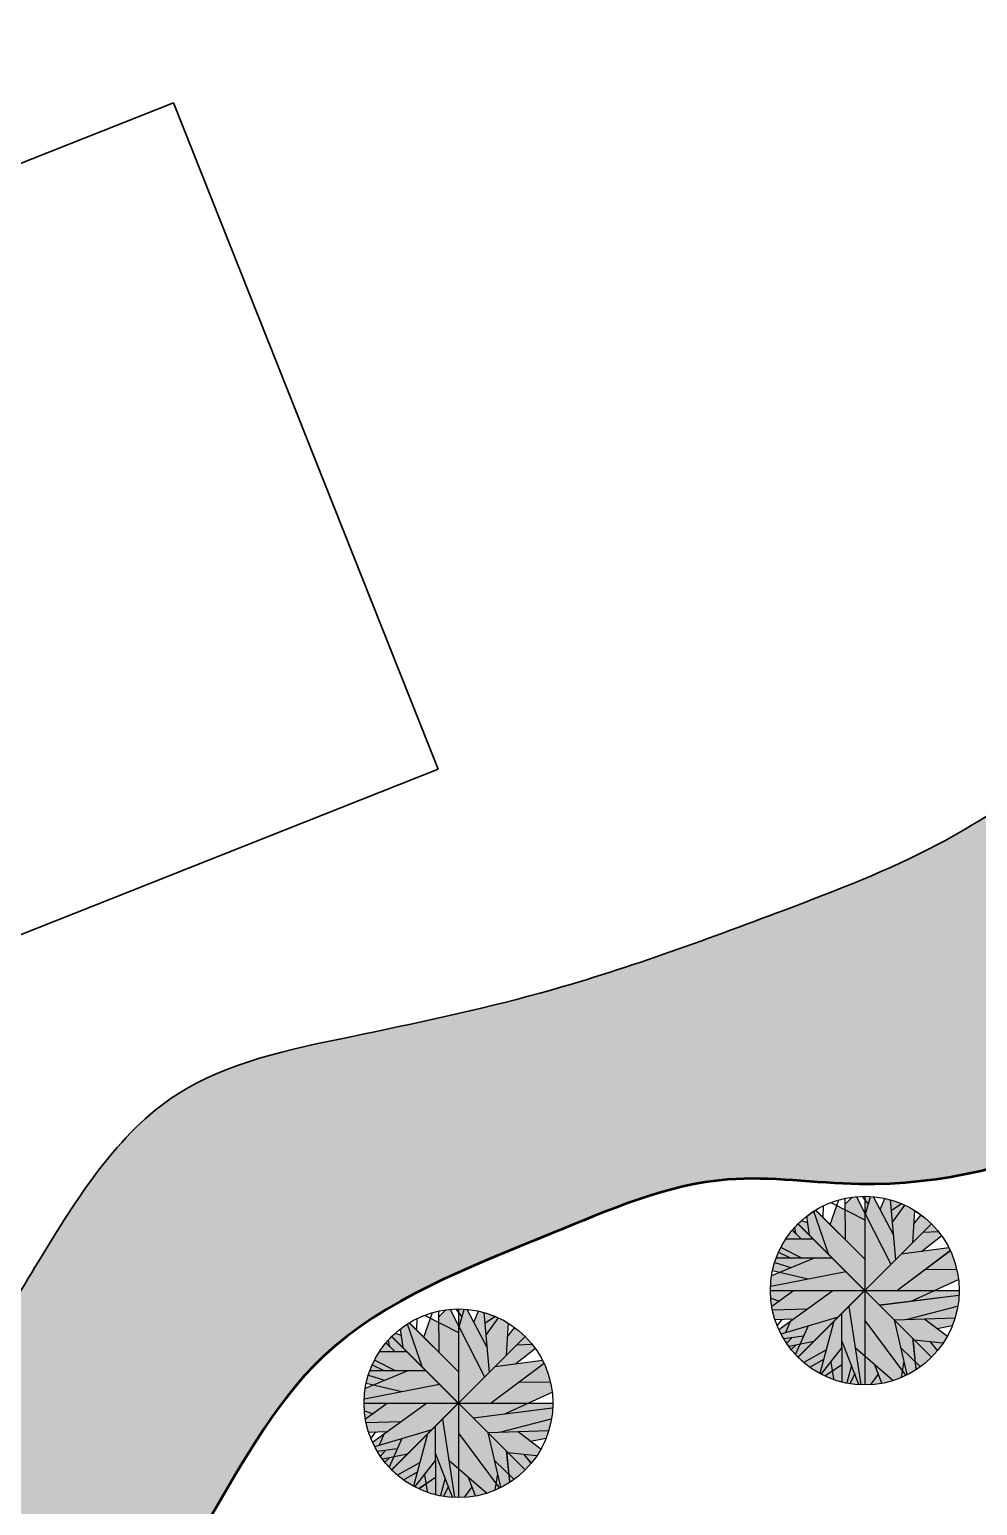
# Model space of a CAD drawing. Header units: inches. Extents: x 1352 to 5457, y 84 to 1168.
# Drawn here: x 1357.645 to 1359.338, y 185.325 to 187.965 of the extents above; entities that cross this region are included whole.
import ezdxf

# ---------------------------------------------------------------- set-up
doc = ezdxf.new("R2010")
doc.units = ezdxf.units.IN
doc.header["$MEASUREMENT"] = 0
doc.linetypes.add('ACAD_ISO10W100', pattern=[18, 12, -3, 0, -3])
for name, color, linetype, lineweight in [('boundary', 250, 'ACAD_ISO10W100', 50), ('CILL', 250, 'Continuous', 9), ('win', 250, 'Continuous', 30)]:
    doc.layers.add(name, color=color, linetype=linetype, lineweight=lineweight)

# ---------------------------------------------------------------- blocks, each defined once
blk = doc.blocks.new('Tree - deciduous plan')
for p, q in [((-22.0458, 42.0753), (-16.5881, 57.6486)), ((-12.5388, 54.9406), (-7.9613, 59.4546)), ((-12.3627, 32.1443), (-12.5388, 58.7776)), ((-5.3205, 59.6806), (16.5105, 16.7963)), ((2.426, 54.9406), (-1.4472, 59.9056)), ((0, 59.9996), (0, -60)), ((0.4894, 48.6208), (3.6584, 59.6806)), ((18.2711, 35.5298), (5.419, 59.6806)), ((9.8203, 51.5549), (12.8133, 58.5516)), ((19.6795, 19.5047), (16.3344, 57.6486)), ((-37.0107, 47.0408), (-35.25, 35.5298)), ((-32.6092, 50.4264), (-23.2782, 23.5674)), ((-31.2008, 51.1035), (-0.2149, 20.1818)), ((-26.4472, 46.5894), (-26.2712, 53.8116)), ((-21.1656, 55.8436), (-0.0388, 45.0094)), ((17.0387, 51.1035), (23.2006, 55.1666)), ((17.7429, 43.6552), (25.4894, 54.2636)), ((31.6513, 50.8778), (30.2429, 30.5643)), ((31.1232, 42.5267), (35.8767, 48.1693)), ((-45.8134, 38.2383), (-40.5318, 33.0471)), ((-43.8768, 36.4326), (-44.405, 40.2696)), ((42, 42), (-42, -42)), ((42, -42), (-42, 42)), ((-40.1797, 44.558), (-36.4825, 43.2038)), ((37.1091, 37.1098), (46.6161, 37.5612)), ((-49.8627, 32.8214), (-32.7853, 32.8214)), ((36.2288, 25.1474), (48.9049, 35.0784)), ((-32.2571, 20.6333), (-59.1937, 9.348)), ((-56.0247, 20.859), (-20.8134, 20.859)), ((-54.7923, 24.4702), (-47.75, 21.0847)), ((-53.2078, 27.4044), (-40.1797, 20.859)), ((54.3626, 25.3731), (20.9119, 0.3198)), ((23.3767, 23.3417), (53.3063, 27.4044)), ((-59.7219, 2.8025), (-12.0106, 12.0565)), ((-58.6656, 12.7336), (-35.9543, 7.5424)), ((-57.081, 17.9248), (-47.0458, 14.7649)), ((38.5175, 13.4107), (58.2359, 13.6364)), ((-54.6162, -24.7335), (-20.2853, 0.0941)), ((29.3626, -6.6771), (59.4682, 7.091)), ((-60, 0), (60, 0)), ((-59.7219, -4.8714), (-54.2641, -6.6771)), ((-45.2853, -0.1316), (-59.0177, -10.0627)), ((9.2922, -9.1598), (59.6443, -2.8401)), ((-58.4895, -12.3197), (-36.4825, -11.6426)), ((-57.081, -18.4138), (-45.2853, -17.9624)), ((-52.6797, -18.188), (-55.4966, -22.0251)), ((-53.2078, -27.442), (-16.7641, -16.6081)), ((-14.8275, -15.0282), (-14.6515, -57.6865)), ((-10.074, -10.0627), (-2.5036, -59.7178)), ((18.6232, -18.6394), (26.7218, -53.3981)), ((18.7992, -18.6394), (57.3556, -17.2853)), ((26.3697, -18.4138), (58.9401, -9.8369)), ((38.1654, -18.188), (52.426, -29.0219)), ((-47.2219, -19.3166), (-50.2148, -26.3135)), ((-35.9543, -22.4765), (-44.0529, -40.5329)), ((-19.9331, -20.2194), (-28.5599, -52.721)), ((-0.0388, -19.0909), (25.8415, -53.8495)), ((45.9119, -24.0564), (55.595, -22.2508)), ((-38.9472, -29.0219), (-51.4472, -30.6018)), ((-46.5177, -30.1504), (-49.5106, -33.536)), ((-32.4331, -32.4075), (-48.1021, -35.5674)), ((-43.7008, -34.6645), (-46.6937, -37.373)), ((-14.6515, -36.2445), (-27.6797, -52.9467)), ((-14.6515, -32.1818), (-3.912, -59.4922)), ((-6.2008, -36.2445), (17.919, -57.0094)), ((22.8485, -36.4702), (35.3485, -48.4326)), ((30.419, -30.1504), (32.3556, -50.0125)), ((31.4753, -31.279), (49.6091, -33.3103)), ((41.5105, -32.6332), (46.088, -38.0501)), ((-24.6867, -37.8244), (-38.7712, -45.7241)), ((-26.2712, -43.9185), (-34.7219, -48.6583)), ((-21.5177, -45.4984), (-19.9331, -56.1065)), ((5.9471, -46.6269), (10.5246, -58.5893)), ((24.7852, -44.8213), (23.0246, -54.978)), ((-14.6515, -47.3041), (-25.0388, -54.3009)), ((-8.4895, -47.5298), (-11.4825, -58.5893)), ((-6.3768, -52.721), (-9.3698, -58.815)), ((8.4119, -53.1724), (3.8344, -59.4922))]:
    blk.add_line(p, q)
blk.add_circle((0, 0), 60)

msp = doc.modelspace()

# ---------------------------------------------------------------- hatches: boundary and pattern name
at = {"layer": 'CILL'}
h = msp.add_hatch(color=256, dxfattribs=at)
h.set_gradient(color1=(91, 91, 91), color2=(156, 156, 156), one_color=1, tint=0.61)
edge = h.paths.add_edge_path()
edge.add_spline(control_points=[(1362.6112, 191.9691), (1362.5049, 191.415), (1362.3373, 190.541), (1362.1086, 189.3914), (1361.8083, 188.572), (1361.537, 187.9057), (1361.2702, 187.5607), (1361.1682, 187.4289)], knot_values=[0, 0, 0, 0, 1.693824, 2.671967, 3.506632, 4.312481, 4.810669, 4.810669, 4.810669, 4.810669], degree=3, periodic=0)
edge.add_spline(control_points=[(1361.1682, 187.4289), (1360.9021, 187.116), (1360.4526, 186.749), (1359.9212, 186.266), (1359.5694, 185.9687), (1359.1935, 185.8781), (1358.8572, 185.932), (1358.5369, 185.7908), (1358.1508, 185.647), (1357.9729, 185.3001), (1357.7457, 184.9601), (1357.881, 184.4291), (1358.1519, 183.6177), (1358.4608, 182.6902), (1358.7455, 181.9071), (1358.8985, 181.4457), (1358.9476, 181.1201), (1358.9143, 180.8297), (1358.8737, 180.555), (1358.708, 180.2965), (1358.5321, 180.0058), (1358.2907, 179.7531), (1358.1082, 179.6357), (1358.0135, 179.5821)], knot_values=[176.500273, 176.500273, 176.500273, 176.500273, 221.818396, 239.76272, 255.979104, 271.890042, 280.541749, 292.706956, 309.646053, 323.890257, 334.284199, 353.432754, 379.149869, 431.120027, 459.941118, 471.155389, 484.679205, 495.737285, 503.332224, 514.953976, 528.920487, 540.933976, 552.924704, 552.924704, 552.924704, 552.924704], degree=3, periodic=0)
edge.add_spline(control_points=[(1358.0135, 179.5821), (1357.9044, 179.5409), (1357.7469, 179.4815), (1357.4949, 179.1817), (1357.0615, 179.0468), (1356.6175, 178.9233), (1356.2513, 178.9037), (1355.8232, 179.0061), (1355.3322, 179.0583), (1354.922, 179.3006), (1354.5472, 179.4068), (1354.2462, 179.7206), (1353.9149, 180.0558), (1353.1071, 180.741), (1352.4616, 181.346), (1351.932, 181.8425)], knot_values=[0, 0, 0, 0, 0.34115, 0.492686, 1.155878, 1.62825, 1.889211, 2.242412, 2.945312, 3.340311, 3.658788, 4.092722, 4.607327, 5.083919, 7.262947, 7.262947, 7.262947, 7.262947], degree=3, periodic=0)
edge.add_line((1351.932, 181.8425), (1351.932, 182.4177))
edge.add_spline(control_points=[(1351.932, 182.4177), (1352.7466, 181.7767), (1353.6966, 181.0291), (1354.5492, 179.8668), (1355.0573, 179.6137), (1355.6799, 179.3252), (1356.4172, 179.4179), (1357.2109, 179.6719), (1357.9246, 179.9389), (1358.452, 180.4791), (1358.636, 181.1036), (1358.4815, 181.7791), (1358.2252, 182.4859), (1357.8376, 183.1657), (1357.67, 183.9796), (1357.47, 184.6715), (1357.4201, 185.3588), (1357.6594, 185.7623), (1357.8634, 186.0903), (1358.2283, 186.1654), (1358.5944, 186.2421), (1358.942, 186.3696), (1359.3237, 186.5167), (1359.6671, 186.787), (1360.0809, 187.2073), (1360.4594, 187.6846), (1360.8017, 188.1195), (1361.0421, 188.5141), (1361.2881, 188.7883), (1361.4471, 189.1404), (1361.5369, 189.4928), (1361.6676, 190.4693), (1361.8307, 191.297), (1361.9657, 191.9823)], knot_values=[0, 0, 0, 0, 3.09476, 3.609754, 4.261795, 4.763076, 5.646519, 6.377463, 7.294716, 7.882094, 8.583945, 9.136106, 9.930948, 10.842233, 11.458736, 12.402556, 13.038096, 13.415114, 13.802114, 14.130435, 14.476747, 14.938459, 15.234958, 15.699535, 16.231601, 17.0056, 17.524467, 17.890093, 18.390682, 18.61642, 19.041844, 19.476788, 21.571365, 21.571365, 21.571365, 21.571365], degree=3, periodic=0)
edge.add_line((1361.9657, 191.9823), (1362.2911, 193.6348))
edge.add_line((1362.2911, 193.6348), (1362.9104, 193.6348))
edge.add_line((1362.9104, 193.6348), (1362.6112, 191.9691))
h = msp.add_hatch(color=256, dxfattribs=at)
h.set_gradient(color1=(255, 255, 0), color2=(179, 179, 0), one_color=1, tint=0.35)
edge = h.paths.add_edge_path()
edge.add_line((1368.2739, 183.0921), (1367.822, 182.8844))
edge.add_line((1367.822, 182.8844), (1367.4796, 183.4863))
edge.add_line((1367.4796, 183.4863), (1367.0223, 183.2758))
edge.add_line((1367.0223, 183.2758), (1366.6991, 183.8586))
edge.add_line((1366.6991, 183.8586), (1366.3483, 183.7033))
edge.add_line((1366.3483, 183.7033), (1366.0553, 184.2531))
edge.add_line((1366.0553, 184.2531), (1365.6091, 184.0482))
edge.add_line((1365.6091, 184.0482), (1365.2806, 184.6527))
edge.add_line((1365.2806, 184.6527), (1364.8257, 184.4424))
edge.add_line((1364.8257, 184.4424), (1364.497, 185.0609))
edge.add_line((1364.497, 185.0609), (1364.0231, 184.8504))
edge.add_line((1364.0231, 184.8504), (1363.6996, 185.4907))
edge.add_line((1363.6996, 185.4907), (1363.198, 185.2591))
edge.add_line((1363.198, 185.2591), (1362.8469, 185.9391))
edge.add_line((1362.8469, 185.9391), (1362.4213, 185.7194))
edge.add_line((1362.4213, 185.7194), (1362.1224, 186.2984))
edge.add_line((1362.1224, 186.2984), (1361.7684, 186.1478))
edge.add_line((1361.7684, 186.1478), (1361.516, 186.6214))
edge.add_line((1361.516, 186.6214), (1360.5774, 186.2321))
edge.add_line((1360.5774, 186.2321), (1360.8624, 185.5449))
edge.add_line((1360.8624, 185.5449), (1360.2981, 185.3109))
edge.add_line((1360.2981, 185.3109), (1360.4468, 184.7712))
edge.add_line((1360.4468, 184.7712), (1359.9344, 184.63))
edge.add_line((1359.9344, 184.63), (1360.0667, 184.1496))
edge.add_line((1360.0667, 184.1496), (1359.5899, 183.98))
edge.add_line((1359.5899, 183.98), (1359.7361, 183.5016))
edge.add_line((1359.7361, 183.5016), (1359.2505, 183.3294))
edge.add_line((1359.2505, 183.3294), (1359.7949, 181.4969))
edge.add_line((1359.7949, 181.4969), (1359.3709, 181.3709))
edge.add_line((1359.3709, 181.3709), (1359.5556, 180.7493))
edge.add_line((1359.5556, 180.7493), (1359.1256, 180.5887))
edge.add_line((1359.1256, 180.5887), (1359.3088, 180.009))
edge.add_line((1359.3088, 180.009), (1358.8263, 179.8565))
edge.add_line((1358.8263, 179.8565), (1359.001, 179.3036))
edge.add_line((1359.001, 179.3036), (1358.5243, 179.1178))
edge.add_line((1358.5243, 179.1178), (1358.6629, 178.617))
edge.add_line((1358.6629, 178.617), (1358.0946, 178.4597))
edge.add_line((1358.0946, 178.4597), (1358.2516, 177.8047))
edge.add_line((1358.2516, 177.8047), (1357.6947, 177.6712))
edge.add_line((1357.6947, 177.6712), (1357.7883, 176.7337))
edge.add_spline(control_points=[(1357.8036, 176.7215), (1357.7985, 176.7256), (1357.7934, 176.7297), (1357.7883, 176.7335)], knot_values=[1.7019, 1.7019, 1.7019, 1.7019, 1.71866, 1.71866, 1.71866, 1.71866], degree=3, periodic=0)
edge.add_line((1357.7883, 176.7335), (1357.7917, 176.699))
edge.add_line((1357.7917, 176.699), (1362.6724, 174.3697))
edge.add_line((1362.6724, 174.3697), (1364.0032, 174.8708))
edge.add_spline(control_points=[(1364.0032, 174.8708), (1364.0678, 174.9189), (1364.2353, 175.05), (1364.4338, 175.2377), (1364.6859, 175.3033), (1364.9285, 175.3289), (1365.1764, 175.4336), (1365.4292, 175.4487), (1365.6934, 175.6081), (1365.9804, 175.6687), (1366.2126, 175.7123), (1366.2728, 175.7254)], knot_values=[0.506259, 0.506259, 0.506259, 0.506259, 0.747233, 1.14011, 1.302012, 1.517999, 1.870484, 2.100038, 2.259264, 2.782561, 2.967498, 2.967498, 2.967498, 2.967498], degree=3, periodic=0)
edge.add_line((1366.2728, 175.7254), (1369.934, 177.1039))
edge.add_line((1369.934, 177.1039), (1369.5946, 178.0051))
edge.add_line((1369.5946, 178.0051), (1370.5605, 178.4022))
edge.add_spline(control_points=[(1370.5605, 178.4022), (1370.5703, 178.4718), (1370.5981, 178.6521), (1370.6477, 178.9002), (1370.7728, 179.0554), (1370.8344, 179.0847)], knot_values=[8.618229, 8.618229, 8.618229, 8.618229, 8.829096, 9.16558, 9.375133, 9.375133, 9.375133, 9.375133], degree=3, periodic=0)
edge.add_spline(control_points=[(1370.8344, 179.0847), (1370.8359, 179.1327), (1370.855, 179.2381), (1370.8396, 179.3522), (1370.8416, 179.4133)], knot_values=[2.791671, 2.791671, 2.791671, 2.791671, 2.935253, 3.118951, 3.118951, 3.118951, 3.118951], degree=3, periodic=0)
edge.add_spline(control_points=[(1370.8416, 179.4133), (1370.7967, 179.4146), (1370.513, 179.4169), (1369.9683, 179.251), (1369.313, 178.7933), (1368.7925, 178.3334), (1368.284, 177.9719), (1367.9599, 177.9064), (1367.7792, 177.8646)], knot_values=[5.849557, 5.849557, 5.849557, 5.849557, 5.98421, 6.701382, 7.501189, 8.368106, 8.794855, 9.346438, 9.346438, 9.346438, 9.346438], degree=3, periodic=0)
edge.add_arc((1366.3475, 178.8941), 1.7634, 299.9761, 324.2806, ccw=False)
edge.add_arc((1365.5762, 179.8205), 2.9584, 280.8933, 303.9547, ccw=False)
edge.add_arc((1365.878, 181.5583), 4.65, 259.907, 273.1719, ccw=False)
edge.add_arc((1365.6026, 179.6539), 2.7275, 238.4062, 258.5916, ccw=False)
edge.add_line((1364.1737, 177.3307), (1363.3265, 177.0766))
edge.add_line((1363.3265, 177.0766), (1363.1436, 177.658))
edge.add_line((1363.1436, 177.658), (1362.4563, 177.478))
edge.add_line((1362.4563, 177.478), (1362.2866, 178.0143))
edge.add_line((1362.2866, 178.0143), (1361.5766, 177.8203))
edge.add_line((1361.5766, 177.8203), (1361.171, 179.1408))
edge.add_line((1361.171, 179.1408), (1361.6567, 179.2839))
edge.add_line((1361.6567, 179.2839), (1361.4528, 179.9877))
edge.add_line((1361.4528, 179.9877), (1361.962, 180.1339))
edge.add_line((1361.962, 180.1339), (1361.6351, 181.2724))
edge.add_line((1361.6351, 181.2724), (1362.0935, 181.4111))
edge.add_line((1362.0935, 181.4111), (1361.9383, 181.9242))
edge.add_arc((1364.4562, 182.5149), 2.5863, 175.3812, 193.2036, ccw=False)
edge.add_arc((1362.9108, 182.5727), 1.0434, 139.5456, 171.7046, ccw=False)
edge.add_arc((1362.7335, 182.7358), 0.8027, 101.2483, 140.1981, ccw=False)
edge.add_arc((1362.737, 182.9606), 0.5849, 65.2147, 105.8822, ccw=False)
edge.add_arc((1362.7916, 182.9055), 0.6163, 34.7391, 71.9792, ccw=False)
edge.add_line((1363.298, 183.2567), (1363.9348, 182.1255))
edge.add_line((1363.9348, 182.1255), (1364.3701, 182.3517))
edge.add_line((1364.3701, 182.3517), (1364.6934, 181.7471))
edge.add_line((1364.6934, 181.7471), (1365.1433, 181.9713))
edge.add_line((1365.1433, 181.9713), (1365.5512, 181.1756))
edge.add_line((1365.5512, 181.1756), (1366.0066, 181.3901))
edge.add_line((1366.0066, 181.3901), (1366.3815, 180.689))
edge.add_line((1366.3815, 180.689), (1366.8015, 180.9175))
edge.add_line((1366.8015, 180.9175), (1367.1433, 180.2892))
edge.add_line((1367.1433, 180.2892), (1367.5691, 180.4814))
edge.add_arc((1365.1117, 178.5609), 3.1188, 22.8053, 38.0083, ccw=False)
edge.add_arc((1366.0041, 179.0079), 2.124, -14.0359, 21.0185, ccw=False)
edge.add_arc((1366.3475, 178.8941), 1.7634, 324.2806, 346.8448, ccw=False)
edge.add_spline(control_points=[(1367.7792, 177.8646), (1367.9599, 177.9064), (1368.284, 177.9719), (1368.7925, 178.3334), (1369.313, 178.7933), (1369.9683, 179.251), (1370.513, 179.4169), (1370.7967, 179.4146), (1370.8416, 179.4133)], knot_values=[5.849557, 5.849557, 5.849557, 5.849557, 6.40114, 6.827889, 7.694806, 8.494613, 9.211785, 9.346438, 9.346438, 9.346438, 9.346438], degree=3, periodic=0)
edge.add_spline(control_points=[(1370.8416, 179.4133), (1370.8426, 179.4433), (1370.8529, 179.5277), (1370.9361, 179.6431), (1371.026, 179.8382), (1371.1785, 180.0225), (1371.4064, 180.2122), (1371.5906, 180.39), (1371.7926, 180.5756), (1372.0187, 180.6665), (1372.1992, 180.8214), (1372.4223, 180.9122), (1372.5942, 180.9656), (1373.0483, 181.134), (1372.9441, 181.0828)], knot_values=[0, 0, 0, 0, 0.090004, 0.259779, 0.409824, 0.737639, 0.962733, 1.300079, 1.506953, 1.779702, 2.014814, 2.228228, 2.44329, 2.791671, 2.791671, 2.791671, 2.791671], degree=3, periodic=0)
edge.add_line((1372.9441, 181.0828), (1373.3215, 181.2556))
edge.add_line((1373.3215, 181.2556), (1372.2286, 181.3813))
edge.add_line((1372.2286, 181.3813), (1372.0046, 182.2935))
edge.add_line((1372.0046, 182.2935), (1370.2867, 181.4883))
edge.add_line((1370.2867, 181.4883), (1369.8105, 182.3108))
edge.add_line((1369.8105, 182.3108), (1369.361, 182.0903))
edge.add_line((1369.361, 182.0903), (1369.0435, 182.6923))
edge.add_line((1369.0435, 182.6923), (1368.5943, 182.4872))
edge.add_line((1368.5943, 182.4872), (1368.2739, 183.0921))
h.paths.add_polyline_path([(1361.2811, 183.6474), (1363.0082, 184.1483), (1362.9001, 184.5208), (1361.1731, 184.0198)], flags=24)
h.paths.add_polyline_path([(1366.7251, 181.2578), (1368.4522, 181.7587), (1368.3442, 182.1311), (1366.6171, 181.6302)], flags=24)
h = msp.add_hatch(color=256, dxfattribs=at)
h.set_gradient(color1=(0, 204, 51), color2=(46, 255, 98), one_color=1, tint=0.59, name='INVSPHERICAL')
h.paths.add_polyline_path([(1359.2741, 185.8079, 0.013628), (1359.2685, 185.8153), (1359.2413, 185.814), (1359.2026, 185.7752), (1359.2386, 185.7801)])
h.paths.add_polyline_path([(1359.287, 185.7867), (1359.2026, 185.7752), (1359.1369, 185.7096), (1359.2606, 185.7096), (1359.3045, 185.7297, 0.08904)])
h.paths.add_polyline_path([(1359.226, 185.8529, 0.070169), (1359.1828, 185.872), (1359.1922, 185.7649), (1359.2413, 185.814), (1359.2685, 185.8153, 0.063606), (1359.2377, 185.8449), (1359.2243, 185.829)])
h.paths.add_polyline_path([(1359.1883, 185.8095), (1359.152, 185.8777, 0.02244), (1359.1369, 185.8783), (1359.1369, 185.7096), (1359.1922, 185.7649)])
h.paths.add_polyline_path([(1359.1828, 185.872, 0.014988), (1359.173, 185.8744), (1359.1644, 185.8544), (1359.1883, 185.8095)], flags=17)
h.paths.add_polyline_path([(1359.1218, 185.8777, 0.01083), (1359.1146, 185.8769), (1359.1017, 185.8642), (1359.1018, 185.8541), (1359.1369, 185.8361), (1359.1369, 185.848)])
h.paths.add_polyline_path([(1359.1018, 185.8541), (1359.0868, 185.8618), (1359.0748, 185.8277), (1359.1022, 185.8005)])
h.paths.add_polyline_path([(1359.1369, 185.8361), (1359.1018, 185.8541), (1359.1022, 185.8005), (1359.0489, 185.8536, 0.029164), (1359.0328, 185.8424), (1359.0345, 185.831), (1359.0239, 185.8349, 0.090602), (1358.9869, 185.7869), (1359.0239, 185.7683), (1359.0783, 185.7683), (1359.1369, 185.7096)])
h.paths.add_polyline_path([(1359.0783, 185.7683), (1359.0239, 185.7683), (1358.9869, 185.7869, 0.065557), (1358.972, 185.7454), (1358.9857, 185.7423), (1358.9702, 185.7358, 0.03899), (1358.9682, 185.7096), (1359.1369, 185.7096)])
h.paths.add_polyline_path([(1359.0795, 185.7096), (1358.9682, 185.7096, 0.020209), (1358.9687, 185.696), (1358.9842, 185.6909), (1358.9706, 185.6811, 0.035514), (1358.9763, 185.6578), (1359.0097, 185.6591)], flags=16)
h.paths.add_polyline_path([(1359.1369, 185.7096), (1359.0795, 185.7096), (1358.9832, 185.64, 0.027559), (1358.9918, 185.6235), (1359.0276, 185.628), (1359.021, 185.6135), (1359.0458, 185.6185)], flags=17)
h.paths.add_polyline_path([(1359.1369, 185.7096), (1359.1086, 185.6813), (1359.1199, 185.6073), (1359.1369, 185.5926)])
h.paths.add_polyline_path([(1359.1369, 185.5926), (1359.1199, 185.6073), (1359.1086, 185.6813), (1359.0458, 185.6185), (1359.021, 185.6135), (1359.0129, 185.5952, 0.030609), (1359.0277, 185.5809), (1359.0678, 185.6034), (1359.0566, 185.5612, 0.124716), (1359.1369, 185.5408)], flags=17)
h.paths.add_polyline_path([(1359.1369, 185.6558), (1359.1369, 185.5408, 0.158969), (1359.2364, 185.5733), (1359.2009, 185.6073), (1359.2066, 185.5831), (1359.2036, 185.5662)], flags=17)
h.paths.add_polyline_path([(1359.1893, 185.6572), (1359.1369, 185.7096), (1359.1369, 185.6558), (1359.2036, 185.5662), (1359.2066, 185.5831)])
h.paths.add_polyline_path([(1359.3057, 185.7096), (1359.2606, 185.7096), (1359.2198, 185.691), (1359.1627, 185.6838), (1359.1894, 185.6572), (1359.2985, 185.661, 0.073172)])
h.paths.add_polyline_path([(1359.266, 185.6419), (1359.2937, 185.6471, 0.021827), (1359.2985, 185.661), (1359.1894, 185.6572), (1359.2226, 185.624), (1359.2266, 185.5827), (1359.2364, 185.5733, 0.109035), (1359.2845, 185.6278)])
h.paths.add_polyline_path([(1359.1369, 185.5408, 0.158969), (1359.2364, 185.5733), (1359.2266, 185.5827), (1359.2226, 185.624), (1359.1893, 185.6572), (1359.2066, 185.5831), (1359.2036, 185.5662), (1359.1369, 185.6558)])
h.paths.add_polyline_path([(1359.1086, 185.6813), (1359.1369, 185.7096), (1359.0795, 185.7096), (1358.9832, 185.64, 0.294446), (1359.1369, 185.5408), (1359.1369, 185.5926), (1359.1199, 185.6073)])
h.paths.add_polyline_path([(1359.0795, 185.7096), (1358.9682, 185.7096, 0.078145), (1358.9763, 185.6578), (1359.0097, 185.6591)])
h = msp.add_hatch(color=256, dxfattribs=at)
h.set_gradient(color1=(0, 204, 51), color2=(46, 255, 98), one_color=1, tint=0.59, name='INVSPHERICAL')
h.paths.add_polyline_path([(1359.1369, 185.7096), (1359.0795, 185.7096), (1358.9832, 185.64, 0.027559), (1358.9918, 185.6235), (1359.0276, 185.628), (1359.021, 185.6135), (1359.0458, 185.6185)])
h.paths.add_polyline_path([(1359.0795, 185.7096), (1358.9682, 185.7096, 0.020209), (1358.9687, 185.696), (1358.9842, 185.6909), (1358.9706, 185.6811, 0.035514), (1358.9763, 185.6578), (1359.0097, 185.6591)])
h = msp.add_hatch(color=256, dxfattribs=at)
h.set_gradient(color1=(0, 204, 51), color2=(46, 255, 98), one_color=1, tint=0.59, name='INVSPHERICAL')
h.paths.add_polyline_path([(1359.2606, 185.7096), (1359.1369, 185.7096), (1359.1627, 185.6838), (1359.2198, 185.691)])
h.paths.add_polyline_path([(1359.1369, 185.6558), (1359.1369, 185.5408, 0.158969), (1359.2364, 185.5733), (1359.2009, 185.6073), (1359.2066, 185.5831), (1359.2036, 185.5662)], flags=17)
h.paths.add_polyline_path([(1359.2226, 185.624), (1359.1893, 185.6572), (1359.2066, 185.5831), (1359.2036, 185.5662), (1359.1369, 185.6558), (1359.1369, 185.5408, 0.158969), (1359.2364, 185.5733), (1359.2266, 185.5827)])
h = msp.add_hatch(color=256, dxfattribs=at)
h.set_gradient(color1=(0, 204, 51), color2=(46, 255, 98), one_color=1, tint=0.59, name='INVSPHERICAL')
h.paths.add_polyline_path([(1358.5481, 185.6064, 0.013628), (1358.5425, 185.6138), (1358.5153, 185.6125), (1358.4766, 185.5737), (1358.5126, 185.5786)])
h.paths.add_polyline_path([(1358.561, 185.5852), (1358.4766, 185.5737), (1358.4109, 185.5081), (1358.5346, 185.5081), (1358.5785, 185.5282, 0.08904)])
h.paths.add_polyline_path([(1358.5, 185.6515, 0.070169), (1358.4568, 185.6705), (1358.4662, 185.5634), (1358.5153, 185.6125), (1358.5425, 185.6138, 0.063606), (1358.5117, 185.6435), (1358.4983, 185.6275)])
h.paths.add_polyline_path([(1358.4623, 185.608), (1358.4261, 185.6762, 0.02244), (1358.4109, 185.6769), (1358.4109, 185.5081), (1358.4662, 185.5634)])
h.paths.add_polyline_path([(1358.4568, 185.6705, 0.014988), (1358.447, 185.673), (1358.4385, 185.6529), (1358.4623, 185.608)], flags=17)
h.paths.add_polyline_path([(1358.3959, 185.6762, 0.01083), (1358.3886, 185.6754), (1358.3757, 185.6627), (1358.3758, 185.6527), (1358.4109, 185.6346), (1358.4109, 185.6466)])
h.paths.add_polyline_path([(1358.3758, 185.6527), (1358.3608, 185.6603), (1358.3488, 185.6262), (1358.3762, 185.599)])
h.paths.add_polyline_path([(1358.4109, 185.6346), (1358.3758, 185.6527), (1358.3762, 185.599), (1358.3229, 185.6521, 0.029164), (1358.3068, 185.6409), (1358.3085, 185.6296), (1358.2979, 185.6334, 0.090602), (1358.2609, 185.5854), (1358.2979, 185.5668), (1358.3523, 185.5668), (1358.4109, 185.5081)])
h.paths.add_polyline_path([(1358.3523, 185.5668), (1358.2979, 185.5668), (1358.2609, 185.5854, 0.065557), (1358.246, 185.5439), (1358.2597, 185.5408), (1358.2442, 185.5343, 0.03899), (1358.2422, 185.5081), (1358.4109, 185.5081)])
h.paths.add_polyline_path([(1358.3535, 185.5081), (1358.2422, 185.5081, 0.020209), (1358.2427, 185.4945), (1358.2582, 185.4894), (1358.2446, 185.4796, 0.035514), (1358.2503, 185.4563), (1358.2837, 185.4576)], flags=16)
h.paths.add_polyline_path([(1358.4109, 185.5081), (1358.3535, 185.5081), (1358.2572, 185.4385, 0.027559), (1358.2658, 185.422), (1358.3016, 185.4265), (1358.2951, 185.412), (1358.3198, 185.417)], flags=17)
h.paths.add_polyline_path([(1358.4109, 185.5081), (1358.3826, 185.4798), (1358.3939, 185.4058), (1358.4109, 185.3912)])
h.paths.add_polyline_path([(1358.4109, 185.3912), (1358.3939, 185.4058), (1358.3826, 185.4798), (1358.3198, 185.417), (1358.2951, 185.412), (1358.2869, 185.3937, 0.030609), (1358.3018, 185.3794), (1358.3418, 185.4019), (1358.3306, 185.3597, 0.124716), (1358.4109, 185.3394)], flags=17)
h.paths.add_polyline_path([(1358.4109, 185.4543), (1358.4109, 185.3394, 0.158969), (1358.5104, 185.3718), (1358.4749, 185.4058), (1358.4806, 185.3816), (1358.4776, 185.3647)], flags=17)
h.paths.add_polyline_path([(1358.4633, 185.4557), (1358.4109, 185.5081), (1358.4109, 185.4543), (1358.4776, 185.3647), (1358.4806, 185.3816)])
h.paths.add_polyline_path([(1358.5797, 185.5081), (1358.5346, 185.5081), (1358.4938, 185.4895), (1358.4367, 185.4823), (1358.4634, 185.4557), (1358.5725, 185.4595, 0.073172)])
h.paths.add_polyline_path([(1358.54, 185.4404), (1358.5677, 185.4456, 0.021827), (1358.5725, 185.4595), (1358.4634, 185.4557), (1358.4966, 185.4225), (1358.5006, 185.3812), (1358.5104, 185.3718, 0.109035), (1358.5586, 185.4264)])
h.paths.add_polyline_path([(1358.4109, 185.3394, 0.158969), (1358.5104, 185.3718), (1358.5006, 185.3812), (1358.4966, 185.4225), (1358.4633, 185.4557), (1358.4806, 185.3816), (1358.4776, 185.3647), (1358.4109, 185.4543)])
h.paths.add_polyline_path([(1358.3826, 185.4798), (1358.4109, 185.5081), (1358.3535, 185.5081), (1358.2572, 185.4385, 0.294446), (1358.4109, 185.3394), (1358.4109, 185.3912), (1358.3939, 185.4058)])
h.paths.add_polyline_path([(1358.3535, 185.5081), (1358.2422, 185.5081, 0.078145), (1358.2503, 185.4563), (1358.2837, 185.4576)])
h = msp.add_hatch(color=256, dxfattribs=at)
h.set_gradient(color1=(0, 204, 51), color2=(46, 255, 98), one_color=1, tint=0.59, name='INVSPHERICAL')
h.paths.add_polyline_path([(1359.1086, 185.6813), (1359.0458, 185.6185), (1359.021, 185.6135), (1359.0129, 185.5952, 0.030609), (1359.0277, 185.5809), (1359.0678, 185.6034), (1359.0566, 185.5612, 0.124716), (1359.1369, 185.5408), (1359.1369, 185.5926), (1359.1199, 185.6073)])
h = msp.add_hatch(color=256, dxfattribs=at)
h.set_gradient(color1=(0, 204, 51), color2=(46, 255, 98), one_color=1, tint=0.59, name='INVSPHERICAL')
h.paths.add_polyline_path([(1359.1369, 185.6558), (1359.1369, 185.5408, 0.158969), (1359.2364, 185.5733), (1359.2266, 185.5827), (1359.2226, 185.624), (1359.1893, 185.6572), (1359.2066, 185.5831), (1359.2036, 185.5662)])
h = msp.add_hatch(color=256, dxfattribs=at)
h.set_gradient(color1=(0, 204, 51), color2=(46, 255, 98), one_color=1, tint=0.59, name='INVSPHERICAL')
h.paths.add_polyline_path([(1358.4109, 185.5081), (1358.3535, 185.5081), (1358.2572, 185.4385, 0.027559), (1358.2658, 185.422), (1358.3016, 185.4265), (1358.2951, 185.412), (1358.3198, 185.417)])
h.paths.add_polyline_path([(1358.3535, 185.5081), (1358.2422, 185.5081, 0.020209), (1358.2427, 185.4945), (1358.2582, 185.4894), (1358.2446, 185.4796, 0.035514), (1358.2503, 185.4563), (1358.2837, 185.4576)])
h = msp.add_hatch(color=256, dxfattribs=at)
h.set_gradient(color1=(0, 204, 51), color2=(46, 255, 98), one_color=1, tint=0.59, name='INVSPHERICAL')
h.paths.add_polyline_path([(1358.5346, 185.5081), (1358.4109, 185.5081), (1358.4367, 185.4823), (1358.4938, 185.4895)])
h.paths.add_polyline_path([(1358.4109, 185.4543), (1358.4109, 185.3394, 0.158969), (1358.5104, 185.3718), (1358.4749, 185.4058), (1358.4806, 185.3816), (1358.4776, 185.3647)], flags=17)
h.paths.add_polyline_path([(1358.4966, 185.4225), (1358.4633, 185.4557), (1358.4806, 185.3816), (1358.4776, 185.3647), (1358.4109, 185.4543), (1358.4109, 185.3394, 0.158969), (1358.5104, 185.3718), (1358.5006, 185.3812)])
h = msp.add_hatch(color=256, dxfattribs=at)
h.set_gradient(color1=(0, 204, 51), color2=(46, 255, 98), one_color=1, tint=0.59, name='INVSPHERICAL')
h.paths.add_polyline_path([(1358.3826, 185.4798), (1358.3198, 185.417), (1358.2951, 185.412), (1358.2869, 185.3937, 0.030609), (1358.3018, 185.3794), (1358.3418, 185.4019), (1358.3306, 185.3597, 0.124716), (1358.4109, 185.3394), (1358.4109, 185.3912), (1358.3939, 185.4058)])
h = msp.add_hatch(color=256, dxfattribs=at)
h.set_gradient(color1=(0, 204, 51), color2=(46, 255, 98), one_color=1, tint=0.59, name='INVSPHERICAL')
h.paths.add_polyline_path([(1358.4109, 185.4543), (1358.4109, 185.3394, 0.158969), (1358.5104, 185.3718), (1358.5006, 185.3812), (1358.4966, 185.4225), (1358.4633, 185.4557), (1358.4806, 185.3816), (1358.4776, 185.3647)])

# ---------------------------------------------------------------- linework, layer by layer
for p, q in [((1359.0625, 185.8406), (1359.063, 185.8609)), ((1359.0749, 185.8279), (1359.0903, 185.8717)), ((1359.0774, 185.8667), (1359.1368, 185.8362)), ((1359.1017, 185.8641), (1359.1145, 185.8768)), ((1359.1022, 185.8), (1359.1017, 185.8749)), ((1359.122, 185.8774), (1359.1834, 185.7568)), ((1359.1437, 185.8641), (1359.1329, 185.8781)), ((1359.1369, 185.8783), (1359.1369, 185.5408)), ((1359.1383, 185.8463), (1359.1472, 185.8774)), ((1359.1883, 185.8095), (1359.1522, 185.8774)), ((1359.1645, 185.8546), (1359.173, 185.8743)), ((1359.1923, 185.7644), (1359.1829, 185.8717)), ((1359.1848, 185.8533), (1359.2022, 185.8647)), ((1359.1868, 185.8324), (1359.2086, 185.8622)), ((1359.0239, 185.8349), (1359.0343, 185.8311)), ((1359.0328, 185.8419), (1359.0378, 185.8095)), ((1359.0452, 185.8514), (1359.0715, 185.7759)), ((1359.0492, 185.8533), (1359.1363, 185.7664)), ((1359.2259, 185.8527), (1359.222, 185.7956)), ((1359.2245, 185.8292), (1359.2378, 185.8451)), ((1359.0081, 185.8171), (1359.0229, 185.8025)), ((1359.0135, 185.8121), (1359.012, 185.8229)), ((1359.2551, 185.8277), (1359.0188, 185.5915)), ((1359.2551, 185.5915), (1359.0188, 185.8277)), ((1359.2388, 185.7803), (1359.2745, 185.8083)), ((1359.2413, 185.814), (1359.268, 185.8152)), ((1358.9828, 185.7784), (1359.0026, 185.7689)), ((1358.9873, 185.7867), (1359.0239, 185.7683)), ((1358.9967, 185.8019), (1359.0447, 185.8019)), ((1359.2898, 185.781), (1359.1957, 185.7105)), ((1359.2027, 185.7752), (1359.2868, 185.7867)), ((1359.0462, 185.7676), (1358.9704, 185.7359)), ((1358.9764, 185.76), (1359.0046, 185.7511)), ((1358.9794, 185.7683), (1359.0784, 185.7683)), ((1358.969, 185.7175), (1359.1031, 185.7435)), ((1358.9719, 185.7454), (1359.0358, 185.7308)), ((1359.2195, 185.6908), (1359.3042, 185.7295)), ((1359.2453, 185.7473), (1359.3007, 185.7479)), ((1358.9682, 185.7096), (1359.3057, 185.7096)), ((1359.0096, 185.7092), (1358.9709, 185.6813)), ((1358.9833, 185.64), (1359.0799, 185.7099)), ((1359.1631, 185.6838), (1359.3047, 185.7016)), ((1358.3757, 185.6626), (1358.3885, 185.6753)), ((1358.3762, 185.5985), (1358.3757, 185.6734)), ((1358.396, 185.676), (1358.4574, 185.5553)), ((1358.4178, 185.6626), (1358.4069, 185.6766)), ((1358.4109, 185.6769), (1358.4109, 185.3394)), ((1358.4123, 185.6449), (1358.4212, 185.676)), ((1358.4623, 185.608), (1358.4262, 185.676)), ((1358.4385, 185.6531), (1358.447, 185.6728)), ((1358.969, 185.6959), (1358.9843, 185.6908)), ((1358.9724, 185.6749), (1359.0343, 185.6768)), ((1359.1086, 185.6813), (1359.1299, 185.5416)), ((1359.2111, 185.6578), (1359.3027, 185.6819)), ((1358.3192, 185.6499), (1358.3455, 185.5744)), ((1358.3232, 185.6518), (1358.4103, 185.5649)), ((1358.3365, 185.6391), (1358.337, 185.6595)), ((1358.3489, 185.6264), (1358.3643, 185.6702)), ((1358.3514, 185.6652), (1358.4108, 185.6347)), ((1358.4663, 185.563), (1358.4569, 185.6702)), ((1358.4589, 185.6518), (1358.4762, 185.6633)), ((1358.4608, 185.6309), (1358.4826, 185.6607)), ((1358.4999, 185.6512), (1358.496, 185.5941)), ((1358.9764, 185.6578), (1359.0096, 185.6591)), ((1358.9888, 185.6584), (1358.9808, 185.6476)), ((1358.9873, 185.6324), (1359.0898, 185.6629)), ((1359.0041, 185.6553), (1358.9957, 185.6356)), ((1359.0358, 185.6464), (1359.013, 185.5956)), ((1359.0809, 185.6527), (1359.0566, 185.5613)), ((1359.0952, 185.6673), (1359.0957, 185.5473)), ((1359.1368, 185.6559), (1359.2096, 185.5581)), ((1359.1893, 185.6572), (1359.2121, 185.5594)), ((1359.1898, 185.6572), (1359.2982, 185.661)), ((1359.2443, 185.6584), (1359.2844, 185.628)), ((1359.2661, 185.6419), (1359.2933, 185.647)), ((1358.2875, 185.6106), (1358.286, 185.6214)), ((1358.5291, 185.6262), (1358.2928, 185.39)), ((1358.5291, 185.39), (1358.2928, 185.6262)), ((1358.2979, 185.6334), (1358.3083, 185.6296)), ((1358.3068, 185.6404), (1358.3118, 185.608)), ((1358.4985, 185.6277), (1358.5118, 185.6436)), ((1359.0274, 185.628), (1358.9922, 185.6235)), ((1359.0061, 185.6248), (1358.9977, 185.6153)), ((1359.2225, 185.6248), (1359.2279, 185.5689)), ((1359.2254, 185.6216), (1359.2765, 185.6159)), ((1358.2707, 185.6004), (1358.3187, 185.6004)), ((1358.2821, 185.6157), (1358.2969, 185.6011)), ((1358.5128, 185.5788), (1358.5485, 185.6068)), ((1358.5153, 185.6125), (1358.542, 185.6138)), ((1359.0457, 185.6184), (1359.0016, 185.6096)), ((1359.014, 185.6121), (1359.0056, 185.6045)), ((1359.0675, 185.6032), (1359.0279, 185.581)), ((1359.0957, 185.6077), (1359.0591, 185.5607)), ((1359.0957, 185.6191), (1359.1259, 185.5423)), ((1359.1195, 185.6077), (1359.1873, 185.5493)), ((1359.2012, 185.607), (1359.2363, 185.5734)), ((1359.2537, 185.6178), (1359.2665, 185.6026)), ((1358.2568, 185.5769), (1358.2766, 185.5674)), ((1358.2613, 185.5852), (1358.2979, 185.5668)), ((1358.5638, 185.5795), (1358.4697, 185.509)), ((1358.4767, 185.5738), (1358.5609, 185.5852)), ((1359.063, 185.5861), (1359.0393, 185.5727)), ((1359.0957, 185.5766), (1359.0665, 185.5569)), ((1359.0764, 185.5816), (1359.0809, 185.5518)), ((1359.113, 185.5759), (1359.1046, 185.5448)), ((1359.1537, 185.5785), (1359.1665, 185.5448)), ((1359.2066, 185.5835), (1359.2017, 185.555)), ((1358.243, 185.516), (1358.3771, 185.542)), ((1358.3202, 185.5661), (1358.2444, 185.5344)), ((1358.2459, 185.5439), (1358.3098, 185.5293)), ((1358.2504, 185.5585), (1358.2786, 185.5496)), ((1358.2534, 185.5668), (1358.3524, 185.5668)), ((1358.5193, 185.5458), (1358.5747, 185.5465)), ((1359.119, 185.5613), (1359.1106, 185.5442)), ((1359.1606, 185.56), (1359.1477, 185.5423)), ((1358.4935, 185.4893), (1358.5782, 185.5281)), ((1358.2422, 185.5081), (1358.5797, 185.5081)), ((1358.243, 185.4944), (1358.2583, 185.4893)), ((1358.2836, 185.5077), (1358.2449, 185.4798)), ((1358.2573, 185.4385), (1358.3539, 185.5084)), ((1358.4371, 185.4823), (1358.5787, 185.5001)), ((1358.2464, 185.4735), (1358.3083, 185.4754)), ((1358.2613, 185.4309), (1358.3638, 185.4614)), ((1358.3692, 185.4658), (1358.3697, 185.3459)), ((1358.3826, 185.4798), (1358.4039, 185.3402)), ((1358.4851, 185.4563), (1358.5767, 185.4804)), ((1358.2504, 185.4563), (1358.2836, 185.4576)), ((1358.2628, 185.457), (1358.2548, 185.4462)), ((1358.2781, 185.4538), (1358.2697, 185.4341)), ((1358.3098, 185.4449), (1358.287, 185.3941)), ((1358.3549, 185.4512), (1358.3306, 185.3598)), ((1358.4108, 185.4544), (1358.4836, 185.3567)), ((1358.4633, 185.4557), (1358.4861, 185.3579)), ((1358.4638, 185.4557), (1358.5722, 185.4595)), ((1358.5183, 185.457), (1358.5584, 185.4265)), ((1358.5401, 185.4405), (1358.5673, 185.4455)), ((1358.3014, 185.4265), (1358.2662, 185.422)), ((1358.2801, 185.4233), (1358.2717, 185.4138)), ((1358.3197, 185.417), (1358.2756, 185.4081)), ((1358.288, 185.4106), (1358.2796, 185.403)), ((1358.3697, 185.4176), (1358.3999, 185.3408)), ((1358.4965, 185.4233), (1358.5019, 185.3674)), ((1358.4995, 185.4201), (1358.5505, 185.4144)), ((1358.5277, 185.4163), (1358.5406, 185.4011)), ((1358.3415, 185.4017), (1358.3019, 185.3795)), ((1358.337, 185.3846), (1358.3133, 185.3713)), ((1358.3697, 185.4062), (1358.3331, 185.3592)), ((1358.3935, 185.4062), (1358.4613, 185.3478)), ((1358.4752, 185.4055), (1358.5103, 185.3719)), ((1358.3697, 185.3751), (1358.3405, 185.3554)), ((1358.3504, 185.3801), (1358.3549, 185.3503)), ((1358.3871, 185.3744), (1358.3786, 185.3433)), ((1358.393, 185.3598), (1358.3846, 185.3427)), ((1358.4346, 185.3586), (1358.4217, 185.3408)), ((1358.4277, 185.377), (1358.4405, 185.3433)), ((1358.4806, 185.382), (1358.4757, 185.3535))]:
    msp.add_line(p, q)
for centre in [(1359.1369, 185.7096), (1358.4109, 185.5081)]:
    msp.add_circle(centre, 0.1687)
at = {"layer": 'boundary'}
msp.add_open_spline([(1361.1682, 187.4289), (1360.9021, 187.116), (1360.4526, 186.749), (1359.9212, 186.266), (1359.5694, 185.9687), (1359.1935, 185.8781), (1358.8572, 185.932), (1358.5369, 185.7908), (1358.1508, 185.647), (1357.9729, 185.3001), (1357.7457, 184.9601), (1357.881, 184.4291), (1358.1519, 183.6177), (1358.4608, 182.6902), (1358.7455, 181.9071), (1358.8985, 181.4457), (1358.9476, 181.1201), (1358.9143, 180.8297), (1358.8737, 180.555), (1358.708, 180.2965), (1358.5321, 180.0058), (1358.2907, 179.7531), (1358.1082, 179.6357), (1358.0135, 179.5821)], degree=3, knots=[176.500273, 176.500273, 176.500273, 176.500273, 221.818396, 239.76272, 255.979104, 271.890042, 280.541749, 292.706956, 309.646053, 323.890257, 334.284199, 353.432754, 379.149869, 431.120027, 459.941118, 471.155389, 484.679205, 495.737285, 503.332224, 514.953976, 528.920487, 540.933976, 552.924704, 552.924704, 552.924704, 552.924704], dxfattribs=at)
msp.add_open_spline([(1361.1682, 187.4289), (1360.9021, 187.116), (1360.4526, 186.749), (1359.9212, 186.266), (1359.5694, 185.9687), (1359.1935, 185.8781), (1358.8572, 185.932), (1358.5369, 185.7908), (1358.1508, 185.647), (1357.9729, 185.3001), (1357.7457, 184.9601), (1357.881, 184.4291), (1358.1519, 183.6177), (1358.4608, 182.6902), (1358.7455, 181.9071), (1358.8985, 181.4457), (1358.9476, 181.1201), (1358.9143, 180.8297), (1358.8737, 180.555), (1358.708, 180.2965), (1358.5321, 180.0058), (1358.2907, 179.7531), (1358.1082, 179.6357), (1358.0135, 179.5821)], degree=3, knots=[176.500273, 176.500273, 176.500273, 176.500273, 221.818396, 239.76272, 255.979104, 271.890042, 280.541749, 292.706956, 309.646053, 323.890257, 334.284199, 353.432754, 379.149869, 431.120027, 459.941118, 471.155389, 484.679205, 495.737285, 503.332224, 514.953976, 528.920487, 540.933976, 552.924704, 552.924704, 552.924704, 552.924704], dxfattribs=at)
at = {"layer": 'win'}
for p, q in [((1356.7144, 187.3629), (1357.902, 187.8336)), ((1357.902, 187.8336), (1358.3744, 186.6417)), ((1358.3744, 186.6417), (1357.3113, 186.2203))]:
    msp.add_line(p, q, dxfattribs=at)
msp.add_spline([(1351.932, 182.4177), (1354.2081, 180.3207), (1354.5455, 179.9317), (1355.1036, 179.5946), (1355.5709, 179.413), (1356.4535, 179.4519), (1357.1543, 179.6594), (1357.985, 180.0484), (1358.3874, 180.4763), (1358.5821, 181.1506), (1358.4912, 181.6953), (1358.2187, 182.442), (1357.8423, 183.2719), (1357.6865, 183.8684), (1357.4789, 184.7891), (1357.4919, 185.4245), (1357.6606, 185.7616), (1357.9072, 186.0599), (1358.2187, 186.1636), (1358.5562, 186.2414), (1358.9933, 186.39), (1359.2659, 186.5067), (1359.6423, 186.779), (1360.0187, 187.1551), (1360.5119, 187.7516), (1360.8234, 188.1666), (1361.0267, 188.4704), (1361.3199, 188.8761), (1361.4152, 189.0808), (1361.528, 189.491), (1361.5957, 189.9206), (1361.9657, 191.9823)], degree=3, dxfattribs=at)
msp.add_spline([(1351.932, 182.4177), (1354.2081, 180.3207), (1354.5455, 179.9317), (1355.1036, 179.5946), (1355.5709, 179.413), (1356.4535, 179.4519), (1357.1543, 179.6594), (1357.985, 180.0484), (1358.3874, 180.4763), (1358.5821, 181.1506), (1358.4912, 181.6953), (1358.2187, 182.442), (1357.8423, 183.2719), (1357.6865, 183.8684), (1357.4789, 184.7891), (1357.4919, 185.4245), (1357.6606, 185.7616), (1357.9072, 186.0599), (1358.2187, 186.1636), (1358.5562, 186.2414), (1358.9933, 186.39), (1359.2659, 186.5067), (1359.6423, 186.779), (1360.0187, 187.1551), (1360.5119, 187.7516), (1360.8234, 188.1666), (1361.0267, 188.4704), (1361.3199, 188.8761), (1361.4152, 189.0808), (1361.528, 189.491), (1361.5957, 189.9206), (1361.9657, 191.9823)], degree=3, dxfattribs=at)

# ---------------------------------------------------------------- block references
at = {"layer": 'CILL', "xscale": 0.002812499999890861, "yscale": 0.002812499999890861, "zscale": 0.002812499999890861}
for p in [(1359.1369, 185.7096), (1358.4109, 185.5081)]:
    msp.add_blockref('Tree - deciduous plan', p, dxfattribs=at)

doc.saveas('drawing.dxf')
